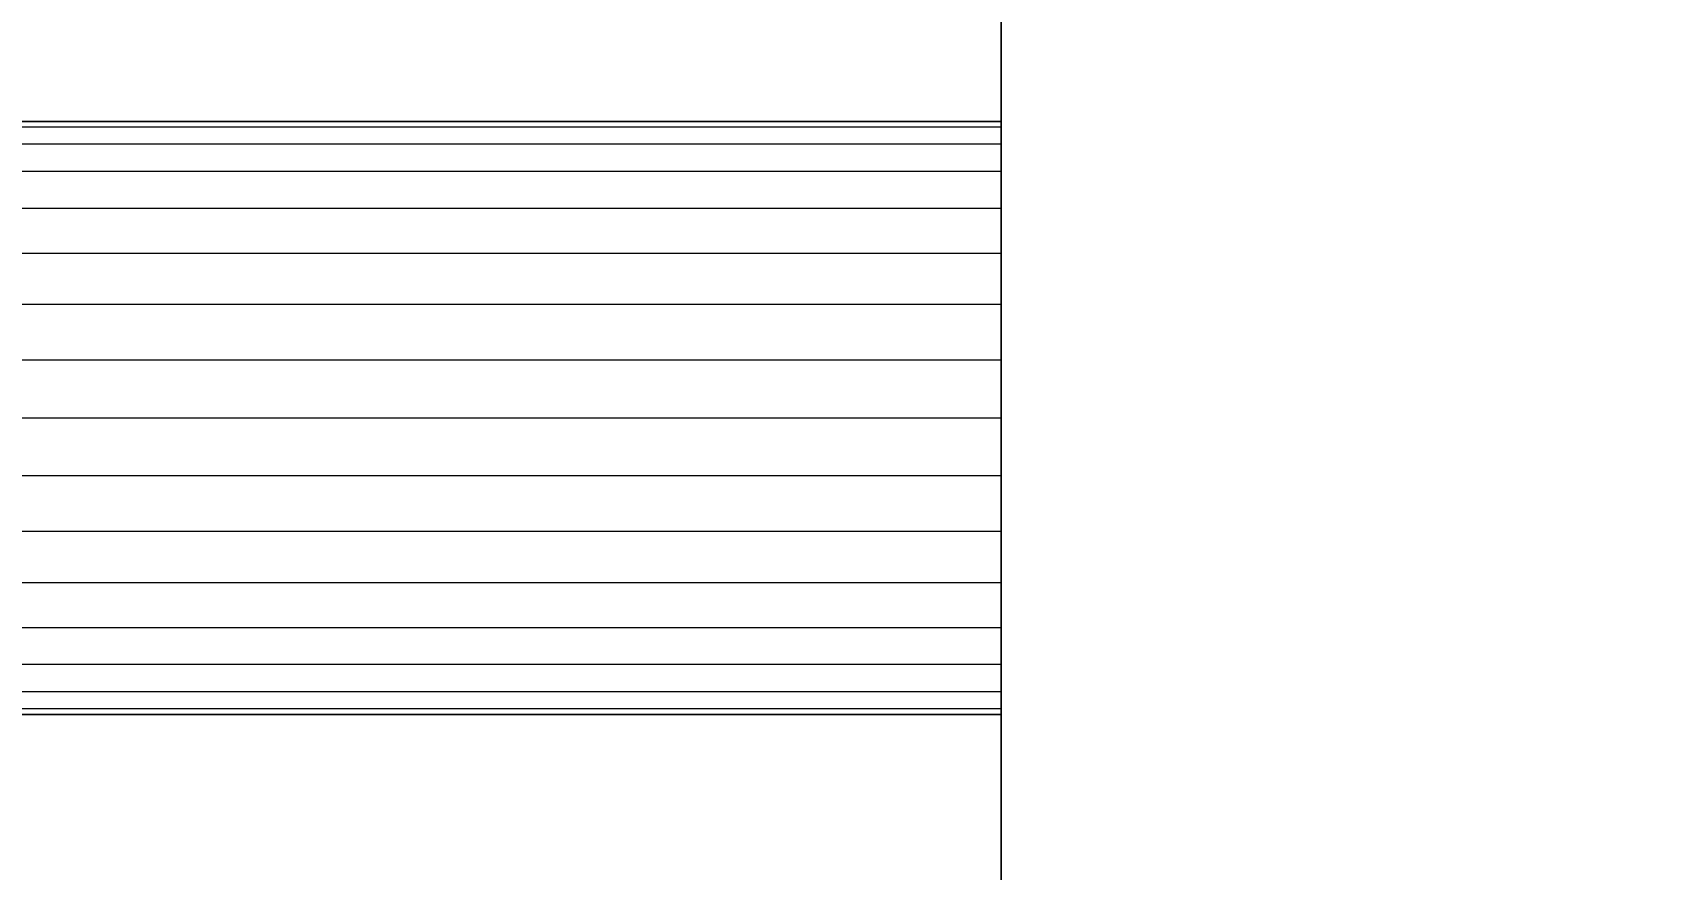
# Model space of a CAD drawing. Header units: millimetres. Extents: x -22443 to 8019, y 3751 to 17584.
# Drawn here: x -19272.2 to -19215.6, y 13791 to 13820 of the extents above; entities that cross this region are included whole.
import ezdxf

# ---------------------------------------------------------------- set-up
doc = ezdxf.new("R2010")
doc.units = ezdxf.units.MM
for name, color, linetype, lineweight in [('A-ANNO-DIMS', 211, 'Continuous', 9), ('A-ANNO-DIMS-50', 211, 'Continuous', 9), ('A-GENM', 13, 'Continuous', 18)]:
    doc.layers.add(name, color=color, linetype=linetype, lineweight=lineweight)
doc.styles.add('Arial', font='arial.ttf', dxfattribs={"height": 125})
doc.dimstyles.new('Diagonal_-_2_5mm_Arial', dxfattribs={"dimscale": 304.8, "dimtxt": 127.532425, "dimasz": 0.492126, "dimexe": 0.393701, "dimexo": 0.246063, "dimgap": 0.287073, "dimtad": 1, "dimdec": 0, "dimzin": 0, "dimdsep": 46, "dimtxsty": 'Arial', "dimblk1": 'OBLIQUE', "dimblk2": 'OBLIQUE', "dimsah": 1, "dimcen": 0.09, "dimdle": 0.393701, "dimazin": 0, "dimtfac": 1, "dimtdec": 4, "dimtix": 1, "dimtmove": 0, "dimatfit": 3, "dimfxl": 1, "dimtvp": 1, "dimtolj": 1, "dimtzin": 0, "dimarcsym": 2})

# ---------------------------------------------------------------- blocks, each defined once
blk = doc.blocks.new('Nevera autoservicio 1_34m - Nevera autoservicio 1_34m-502275-Level 1')
at = {"layer": 'A-GENM'}
for p, q in [((404.102, 673.31), (404.102, -581.966)), ((404.102, -581.966), (404.102, 673.31)), ((404.102, -581.966), (404.102, 673.31)), ((404.102, -581.966), (404.102, 673.31)), ((404.102, -540.148), (404.102, 501.905)), ((404.102, -353.112), (404.102, -379.832)), ((205.269, -369.556), (404.102, -369.556)), ((404.102, -369.556), (205.269, -369.556)), ((404.102, -369.556), (205.269, -369.556)), ((404.102, -369.556), (205.269, -369.556)), ((404.102, -369.556), (205.269, -369.556)), ((404.102, -369.556), (205.269, -369.556)), ((404.102, -369.556), (205.269, -369.556)), ((404.102, -369.556), (205.269, -369.556)), ((205.269, -369.556), (404.102, -369.556)), ((404.102, -369.556), (205.269, -369.556)), ((404.102, -369.556), (205.269, -369.556)), ((404.102, -369.556), (205.269, -369.556)), ((404.102, -369.753), (205.269, -369.753)), ((404.102, -369.753), (205.269, -369.753)), ((404.102, -369.753), (205.269, -369.753)), ((404.102, -369.753), (205.269, -369.753)), ((404.102, -369.753), (205.269, -369.753)), ((404.102, -369.753), (205.269, -369.753)), ((404.102, -369.753), (205.269, -369.753)), ((404.102, -369.753), (205.269, -369.753)), ((404.102, -369.753), (205.269, -369.753)), ((404.102, -369.753), (205.269, -369.753)), ((404.102, -369.753), (205.269, -369.753)), ((404.102, -369.753), (205.269, -369.753)), ((404.102, -369.753), (205.269, -369.753)), ((404.102, -369.753), (205.269, -369.753)), ((404.102, -369.753), (205.269, -369.753)), ((404.102, -369.753), (205.269, -369.753)), ((404.102, -369.753), (205.269, -369.753)), ((404.102, -369.753), (205.269, -369.753)), ((404.102, -369.753), (205.269, -369.753)), ((404.102, -369.753), (205.269, -369.753)), ((404.102, -369.753), (205.269, -369.753)), ((404.102, -369.753), (205.269, -369.753)), ((404.102, -369.753), (205.269, -369.753)), ((404.102, -369.753), (205.269, -369.753)), ((404.102, -369.736), (404.102, -369.556)), ((404.102, -369.556), (404.102, -369.753)), ((404.102, -369.654), (404.102, -369.556)), ((404.102, -369.556), (404.102, -369.753)), ((404.102, -369.753), (404.102, -369.556)), ((404.102, -369.556), (404.102, -369.753)), ((404.102, -369.753), (404.102, -369.556)), ((404.102, -369.556), (404.102, -369.753)), ((404.102, -369.654), (404.102, -369.556)), ((404.102, -369.556), (404.102, -369.753)), ((404.102, -369.654), (404.102, -369.556)), ((404.102, -369.556), (404.102, -369.753)), ((404.102, -369.753), (404.102, -369.556)), ((404.102, -369.556), (404.102, -369.736)), ((404.102, -369.654), (404.102, -369.556)), ((404.102, -369.654), (404.102, -369.556)), ((404.102, -369.654), (404.102, -369.556)), ((404.102, -369.753), (404.102, -369.556)), ((404.102, -369.753), (404.102, -369.556)), ((404.102, -369.753), (404.102, -369.556)), ((404.102, -369.753), (404.102, -369.556)), ((404.102, -369.753), (404.102, -369.556)), ((404.102, -369.556), (404.102, -369.753)), ((404.102, -369.556), (404.102, -369.753)), ((404.102, -369.654), (404.102, -369.753)), ((404.102, -369.753), (404.102, -369.654)), ((404.102, -369.654), (404.102, -369.753)), ((404.102, -369.753), (404.102, -369.654)), ((404.102, -369.753), (404.102, -369.654)), ((404.102, -369.753), (404.102, -369.654)), ((404.102, -369.753), (404.102, -369.736)), ((404.102, -369.736), (404.102, -369.753)), ((404.102, -370.338), (404.102, -369.753)), ((404.102, -369.753), (404.102, -370.338)), ((404.102, -370.338), (404.102, -369.753)), ((404.102, -369.753), (404.102, -370.338)), ((404.102, -370.338), (404.102, -369.753)), ((404.102, -369.753), (404.102, -370.338)), ((404.102, -370.338), (404.102, -369.753)), ((404.102, -369.753), (404.102, -370.338)), ((404.102, -370.338), (404.102, -369.753)), ((404.102, -369.753), (404.102, -370.338)), ((404.102, -370.338), (404.102, -369.753)), ((404.102, -369.753), (404.102, -370.338)), ((404.102, -370.338), (404.102, -369.753)), ((404.102, -370.338), (404.102, -369.753)), ((404.102, -370.338), (404.102, -369.753)), ((404.102, -370.338), (404.102, -369.753)), ((404.102, -370.338), (404.102, -369.753)), ((404.102, -370.338), (404.102, -369.753)), ((404.102, -370.338), (404.102, -369.753)), ((404.102, -370.338), (404.102, -369.753)), ((404.102, -370.338), (404.102, -369.753)), ((404.102, -370.338), (404.102, -369.753)), ((404.102, -370.338), (404.102, -369.753)), ((404.102, -370.338), (404.102, -369.753)), ((404.102, -370.338), (205.269, -370.338)), ((404.102, -370.338), (205.269, -370.338)), ((404.102, -370.338), (205.269, -370.338)), ((404.102, -370.338), (205.269, -370.338)), ((404.102, -370.338), (205.269, -370.338)), ((404.102, -370.338), (205.269, -370.338)), ((404.102, -370.338), (205.269, -370.338)), ((404.102, -370.338), (205.269, -370.338)), ((404.102, -370.338), (205.269, -370.338)), ((404.102, -370.338), (205.269, -370.338)), ((404.102, -370.338), (205.269, -370.338)), ((404.102, -370.338), (205.269, -370.338)), ((404.102, -370.338), (205.269, -370.338)), ((404.102, -370.338), (205.269, -370.338)), ((404.102, -370.338), (205.269, -370.338)), ((404.102, -370.338), (205.269, -370.338)), ((404.102, -370.338), (205.269, -370.338)), ((404.102, -370.338), (205.269, -370.338)), ((404.102, -370.338), (205.269, -370.338)), ((404.102, -370.338), (205.269, -370.338)), ((404.102, -370.338), (205.269, -370.338)), ((404.102, -370.338), (205.269, -370.338)), ((404.102, -370.338), (205.269, -370.338)), ((404.102, -370.338), (205.269, -370.338)), ((404.102, -371.288), (404.102, -370.338)), ((404.102, -370.338), (404.102, -371.288)), ((404.102, -371.288), (404.102, -370.338)), ((404.102, -370.338), (404.102, -371.288)), ((404.102, -371.288), (404.102, -370.338)), ((404.102, -370.338), (404.102, -371.288)), ((404.102, -371.288), (404.102, -370.338)), ((404.102, -370.338), (404.102, -371.288)), ((404.102, -371.288), (404.102, -370.338)), ((404.102, -370.338), (404.102, -371.288)), ((404.102, -371.288), (404.102, -370.338)), ((404.102, -370.338), (404.102, -371.288)), ((404.102, -371.288), (404.102, -370.338)), ((404.102, -371.288), (404.102, -370.338)), ((404.102, -371.288), (404.102, -370.338)), ((404.102, -371.288), (404.102, -370.338)), ((404.102, -371.288), (404.102, -370.338)), ((404.102, -371.288), (404.102, -370.338)), ((404.102, -371.288), (404.102, -370.338)), ((404.102, -371.288), (404.102, -370.338)), ((404.102, -371.288), (404.102, -370.338)), ((404.102, -371.288), (404.102, -370.338)), ((404.102, -371.288), (404.102, -370.338)), ((404.102, -371.288), (404.102, -370.338)), ((404.102, -371.288), (205.269, -371.288)), ((404.102, -371.288), (205.269, -371.288)), ((404.102, -371.288), (205.269, -371.288)), ((404.102, -371.288), (205.269, -371.288)), ((404.102, -371.288), (205.269, -371.288)), ((404.102, -371.288), (205.269, -371.288)), ((404.102, -371.288), (205.269, -371.288)), ((404.102, -371.288), (205.269, -371.288)), ((404.102, -371.288), (205.269, -371.288)), ((404.102, -371.288), (205.269, -371.288)), ((404.102, -371.288), (205.269, -371.288)), ((404.102, -371.288), (205.269, -371.288)), ((404.102, -371.288), (205.269, -371.288)), ((404.102, -371.288), (205.269, -371.288)), ((404.102, -371.288), (205.269, -371.288)), ((404.102, -371.288), (205.269, -371.288)), ((404.102, -371.288), (205.269, -371.288)), ((404.102, -371.288), (205.269, -371.288)), ((404.102, -371.288), (205.269, -371.288)), ((404.102, -371.288), (205.269, -371.288)), ((404.102, -371.288), (205.269, -371.288)), ((404.102, -371.288), (205.269, -371.288)), ((404.102, -371.288), (205.269, -371.288)), ((404.102, -371.288), (205.269, -371.288)), ((404.102, -372.565), (404.102, -371.288)), ((404.102, -371.288), (404.102, -372.565)), ((404.102, -372.565), (404.102, -371.288)), ((404.102, -371.288), (404.102, -372.565)), ((404.102, -372.565), (404.102, -371.288)), ((404.102, -371.288), (404.102, -372.565)), ((404.102, -372.565), (404.102, -371.288)), ((404.102, -371.288), (404.102, -372.565)), ((404.102, -372.565), (404.102, -371.288)), ((404.102, -371.288), (404.102, -372.565)), ((404.102, -372.565), (404.102, -371.288)), ((404.102, -371.288), (404.102, -372.565)), ((404.102, -372.565), (404.102, -371.288)), ((404.102, -372.565), (404.102, -371.288)), ((404.102, -372.565), (404.102, -371.288)), ((404.102, -372.565), (404.102, -371.288)), ((404.102, -372.565), (404.102, -371.288)), ((404.102, -372.565), (404.102, -371.288)), ((404.102, -372.565), (404.102, -371.288)), ((404.102, -372.565), (404.102, -371.288)), ((404.102, -372.565), (404.102, -371.288)), ((404.102, -372.565), (404.102, -371.288)), ((404.102, -372.565), (404.102, -371.288)), ((404.102, -372.565), (404.102, -371.288)), ((404.102, -372.565), (205.269, -372.565)), ((404.102, -372.565), (205.269, -372.565)), ((404.102, -372.565), (205.269, -372.565)), ((404.102, -372.565), (205.269, -372.565)), ((404.102, -372.565), (205.269, -372.565)), ((404.102, -372.565), (205.269, -372.565)), ((404.102, -372.565), (205.269, -372.565)), ((404.102, -372.565), (205.269, -372.565)), ((404.102, -372.565), (205.269, -372.565)), ((404.102, -372.565), (205.269, -372.565)), ((404.102, -372.565), (205.269, -372.565)), ((404.102, -372.565), (205.269, -372.565)), ((404.102, -372.565), (205.269, -372.565)), ((404.102, -372.565), (205.269, -372.565)), ((404.102, -372.565), (205.269, -372.565)), ((404.102, -372.565), (205.269, -372.565)), ((404.102, -372.565), (205.269, -372.565)), ((404.102, -372.565), (205.269, -372.565)), ((404.102, -372.565), (205.269, -372.565)), ((404.102, -372.565), (205.269, -372.565)), ((404.102, -372.565), (205.269, -372.565)), ((404.102, -372.565), (205.269, -372.565)), ((404.102, -372.565), (205.269, -372.565)), ((404.102, -372.565), (205.269, -372.565)), ((404.102, -374.123), (404.102, -372.565)), ((404.102, -372.565), (404.102, -374.123)), ((404.102, -374.123), (404.102, -372.565)), ((404.102, -372.565), (404.102, -374.123)), ((404.102, -374.123), (404.102, -372.565)), ((404.102, -372.565), (404.102, -374.123)), ((404.102, -374.123), (404.102, -372.565)), ((404.102, -372.565), (404.102, -374.123)), ((404.102, -374.123), (404.102, -372.565)), ((404.102, -372.565), (404.102, -374.123)), ((404.102, -374.123), (404.102, -372.565)), ((404.102, -372.565), (404.102, -374.123)), ((404.102, -374.123), (404.102, -372.565)), ((404.102, -374.123), (404.102, -372.565)), ((404.102, -374.123), (404.102, -372.565)), ((404.102, -374.123), (404.102, -372.565)), ((404.102, -374.123), (404.102, -372.565)), ((404.102, -374.123), (404.102, -372.565)), ((404.102, -374.123), (404.102, -372.565)), ((404.102, -374.123), (404.102, -372.565)), ((404.102, -374.123), (404.102, -372.565)), ((404.102, -374.123), (404.102, -372.565)), ((404.102, -374.123), (404.102, -372.565)), ((404.102, -374.123), (404.102, -372.565)), ((404.102, -374.123), (205.269, -374.123)), ((404.102, -374.123), (205.269, -374.123)), ((404.102, -374.123), (205.269, -374.123)), ((404.102, -374.123), (205.269, -374.123)), ((404.102, -374.123), (205.269, -374.123)), ((404.102, -374.123), (205.269, -374.123)), ((404.102, -374.123), (205.269, -374.123)), ((404.102, -374.123), (205.269, -374.123)), ((404.102, -374.123), (205.269, -374.123)), ((404.102, -374.123), (205.269, -374.123)), ((404.102, -374.123), (205.269, -374.123)), ((404.102, -374.123), (205.269, -374.123)), ((404.102, -374.123), (205.269, -374.123)), ((404.102, -374.123), (205.269, -374.123)), ((404.102, -374.123), (205.269, -374.123)), ((404.102, -374.123), (205.269, -374.123)), ((404.102, -374.123), (205.269, -374.123)), ((404.102, -374.123), (205.269, -374.123)), ((404.102, -374.123), (205.269, -374.123)), ((404.102, -374.123), (205.269, -374.123)), ((404.102, -374.123), (205.269, -374.123)), ((404.102, -374.123), (205.269, -374.123)), ((404.102, -374.123), (205.269, -374.123)), ((404.102, -374.123), (205.269, -374.123)), ((404.102, -375.899), (404.102, -374.123)), ((404.102, -374.123), (404.102, -375.899)), ((404.102, -375.899), (404.102, -374.123)), ((404.102, -374.123), (404.102, -375.899)), ((404.102, -375.899), (404.102, -374.123)), ((404.102, -374.123), (404.102, -375.899)), ((404.102, -375.899), (404.102, -374.123)), ((404.102, -374.123), (404.102, -375.899)), ((404.102, -375.899), (404.102, -374.123)), ((404.102, -374.123), (404.102, -375.899)), ((404.102, -375.899), (404.102, -374.123)), ((404.102, -374.123), (404.102, -375.899)), ((404.102, -375.899), (404.102, -374.123)), ((404.102, -375.899), (404.102, -374.123)), ((404.102, -375.899), (404.102, -374.123)), ((404.102, -375.899), (404.102, -374.123)), ((404.102, -375.899), (404.102, -374.123)), ((404.102, -375.899), (404.102, -374.123)), ((404.102, -375.899), (404.102, -374.123)), ((404.102, -375.899), (404.102, -374.123)), ((404.102, -375.899), (404.102, -374.123)), ((404.102, -375.899), (404.102, -374.123)), ((404.102, -375.899), (404.102, -374.123)), ((404.102, -375.899), (404.102, -374.123)), ((404.102, -375.899), (205.269, -375.899)), ((404.102, -375.899), (205.269, -375.899)), ((404.102, -375.899), (205.269, -375.899)), ((404.102, -375.899), (205.269, -375.899)), ((404.102, -375.899), (205.269, -375.899)), ((404.102, -375.899), (205.269, -375.899)), ((404.102, -375.899), (205.269, -375.899)), ((404.102, -375.899), (205.269, -375.899)), ((404.102, -375.899), (205.269, -375.899)), ((404.102, -375.899), (205.269, -375.899)), ((404.102, -375.899), (205.269, -375.899)), ((404.102, -375.899), (205.269, -375.899)), ((404.102, -375.899), (205.269, -375.899)), ((404.102, -375.899), (205.269, -375.899)), ((404.102, -375.899), (205.269, -375.899)), ((404.102, -375.899), (205.269, -375.899)), ((404.102, -375.899), (205.269, -375.899)), ((404.102, -375.899), (205.269, -375.899)), ((404.102, -375.899), (205.269, -375.899)), ((404.102, -375.899), (205.269, -375.899)), ((404.102, -375.899), (205.269, -375.899)), ((404.102, -375.899), (205.269, -375.899)), ((404.102, -375.899), (205.269, -375.899)), ((404.102, -375.899), (205.269, -375.899)), ((404.102, -377.827), (404.102, -375.899)), ((404.102, -375.899), (404.102, -377.827)), ((404.102, -377.827), (404.102, -375.899)), ((404.102, -375.899), (404.102, -377.827)), ((404.102, -377.827), (404.102, -375.899)), ((404.102, -375.899), (404.102, -377.827)), ((404.102, -377.827), (404.102, -375.899)), ((404.102, -375.899), (404.102, -377.827)), ((404.102, -377.827), (404.102, -375.899)), ((404.102, -375.899), (404.102, -377.827)), ((404.102, -377.827), (404.102, -375.899)), ((404.102, -375.899), (404.102, -377.827)), ((404.102, -377.827), (404.102, -375.899)), ((404.102, -377.827), (404.102, -375.899)), ((404.102, -377.827), (404.102, -375.899)), ((404.102, -377.827), (404.102, -375.899)), ((404.102, -377.827), (404.102, -375.899)), ((404.102, -377.827), (404.102, -375.899)), ((404.102, -377.827), (404.102, -375.899)), ((404.102, -377.827), (404.102, -375.899)), ((404.102, -377.827), (404.102, -375.899)), ((404.102, -377.827), (404.102, -375.899)), ((404.102, -377.827), (404.102, -375.899)), ((404.102, -375.899), (404.102, -377.827)), ((404.102, -377.827), (205.269, -377.827)), ((404.102, -377.827), (205.269, -377.827)), ((404.102, -377.827), (205.269, -377.827)), ((404.102, -377.827), (205.269, -377.827)), ((404.102, -377.827), (205.269, -377.827)), ((404.102, -377.827), (205.269, -377.827)), ((404.102, -377.827), (205.269, -377.827)), ((404.102, -377.827), (205.269, -377.827)), ((404.102, -377.827), (205.269, -377.827)), ((404.102, -377.827), (205.269, -377.827)), ((404.102, -377.827), (205.269, -377.827)), ((404.102, -377.827), (205.269, -377.827)), ((404.102, -377.827), (205.269, -377.827)), ((404.102, -377.827), (205.269, -377.827)), ((404.102, -377.827), (205.269, -377.827)), ((404.102, -377.827), (205.269, -377.827)), ((404.102, -377.827), (205.269, -377.827)), ((404.102, -377.827), (205.269, -377.827)), ((404.102, -377.827), (205.269, -377.827)), ((404.102, -377.827), (205.269, -377.827)), ((404.102, -377.827), (205.269, -377.827)), ((404.102, -377.827), (205.269, -377.827)), ((404.102, -377.827), (205.269, -377.827)), ((404.102, -377.827), (205.269, -377.827)), ((404.102, -379.832), (404.102, -377.827)), ((404.102, -377.827), (404.102, -379.832)), ((404.102, -379.832), (404.102, -377.827)), ((404.102, -377.827), (404.102, -379.832)), ((404.102, -379.832), (404.102, -377.827)), ((404.102, -377.827), (404.102, -379.832)), ((404.102, -379.832), (404.102, -377.827)), ((404.102, -377.827), (404.102, -379.832)), ((404.102, -379.832), (404.102, -377.827)), ((404.102, -377.827), (404.102, -379.832)), ((404.102, -379.832), (404.102, -377.827)), ((404.102, -377.827), (404.102, -379.832)), ((404.102, -379.832), (404.102, -377.827)), ((404.102, -379.832), (404.102, -377.827)), ((404.102, -379.832), (404.102, -377.827)), ((404.102, -379.832), (404.102, -377.827)), ((404.102, -379.832), (404.102, -377.827)), ((404.102, -379.832), (404.102, -377.827)), ((404.102, -379.832), (404.102, -377.827)), ((404.102, -379.832), (404.102, -377.827)), ((404.102, -379.832), (404.102, -377.827)), ((404.102, -379.832), (404.102, -377.827)), ((404.102, -379.832), (404.102, -377.827)), ((404.102, -377.827), (404.102, -379.832)), ((404.102, -379.832), (205.269, -379.832)), ((404.102, -379.832), (205.269, -379.832)), ((404.102, -379.832), (205.269, -379.832)), ((404.102, -379.832), (205.269, -379.832)), ((404.102, -379.832), (205.269, -379.832)), ((404.102, -379.832), (205.269, -379.832)), ((404.102, -379.832), (205.269, -379.832)), ((404.102, -379.832), (205.269, -379.832)), ((404.102, -379.832), (205.269, -379.832)), ((404.102, -379.832), (205.269, -379.832)), ((404.102, -379.832), (205.269, -379.832)), ((404.102, -379.832), (205.269, -379.832)), ((404.102, -379.832), (205.269, -379.832)), ((404.102, -379.832), (205.269, -379.832)), ((404.102, -379.832), (205.269, -379.832)), ((404.102, -379.832), (205.269, -379.832)), ((404.102, -379.832), (205.269, -379.832)), ((404.102, -379.832), (205.269, -379.832)), ((404.102, -379.832), (205.269, -379.832)), ((404.102, -379.832), (205.269, -379.832)), ((404.102, -379.832), (205.269, -379.832)), ((404.102, -379.832), (205.269, -379.832)), ((404.102, -379.832), (205.269, -379.832)), ((404.102, -379.832), (205.269, -379.832)), ((404.102, -381.837), (404.102, -379.832)), ((404.102, -379.832), (404.102, -381.837)), ((404.102, -381.837), (404.102, -379.832)), ((404.102, -379.832), (404.102, -381.837)), ((404.102, -381.837), (404.102, -379.832)), ((404.102, -379.832), (404.102, -381.837)), ((404.102, -381.837), (404.102, -379.832)), ((404.102, -379.832), (404.102, -381.837)), ((404.102, -381.837), (404.102, -379.832)), ((404.102, -379.832), (404.102, -381.837)), ((404.102, -381.837), (404.102, -379.832)), ((404.102, -379.832), (404.102, -381.837)), ((404.102, -379.832), (404.102, -406.552)), ((404.102, -379.832), (404.102, -381.837)), ((404.102, -379.832), (404.102, -381.837)), ((404.102, -379.832), (404.102, -381.837)), ((404.102, -379.832), (404.102, -381.837)), ((404.102, -379.832), (404.102, -381.837)), ((404.102, -379.832), (404.102, -381.837)), ((404.102, -379.832), (404.102, -381.837)), ((404.102, -379.832), (404.102, -381.837)), ((404.102, -379.832), (404.102, -381.837)), ((404.102, -381.837), (404.102, -379.832)), ((404.102, -379.832), (404.102, -381.837)), ((404.102, -379.832), (404.102, -381.837)), ((404.102, -381.837), (205.269, -381.837)), ((404.102, -381.837), (205.269, -381.837)), ((404.102, -381.837), (205.269, -381.837)), ((404.102, -381.837), (205.269, -381.837)), ((404.102, -381.837), (205.269, -381.837)), ((404.102, -381.837), (205.269, -381.837)), ((404.102, -381.837), (205.269, -381.837)), ((404.102, -381.837), (205.269, -381.837)), ((404.102, -381.837), (205.269, -381.837)), ((404.102, -381.837), (205.269, -381.837)), ((404.102, -381.837), (205.269, -381.837)), ((404.102, -381.837), (205.269, -381.837)), ((404.102, -381.837), (205.269, -381.837)), ((404.102, -381.837), (205.269, -381.837)), ((404.102, -381.837), (205.269, -381.837)), ((404.102, -381.837), (205.269, -381.837)), ((404.102, -381.837), (205.269, -381.837)), ((404.102, -381.837), (205.269, -381.837)), ((404.102, -381.837), (205.269, -381.837)), ((404.102, -381.837), (205.269, -381.837)), ((404.102, -381.837), (205.269, -381.837)), ((404.102, -381.837), (205.269, -381.837)), ((404.102, -381.837), (205.269, -381.837)), ((404.102, -381.837), (205.269, -381.837)), ((404.102, -383.764), (404.102, -381.837)), ((404.102, -381.837), (404.102, -383.764)), ((404.102, -383.764), (404.102, -381.837)), ((404.102, -381.837), (404.102, -383.764)), ((404.102, -383.764), (404.102, -381.837)), ((404.102, -381.837), (404.102, -383.764)), ((404.102, -383.764), (404.102, -381.837)), ((404.102, -381.837), (404.102, -383.764)), ((404.102, -383.764), (404.102, -381.837)), ((404.102, -381.837), (404.102, -383.764)), ((404.102, -383.764), (404.102, -381.837)), ((404.102, -381.837), (404.102, -383.764)), ((404.102, -381.837), (404.102, -383.764)), ((404.102, -381.837), (404.102, -383.764)), ((404.102, -381.837), (404.102, -383.764)), ((404.102, -381.837), (404.102, -383.764)), ((404.102, -381.837), (404.102, -383.764)), ((404.102, -381.837), (404.102, -383.764)), ((404.102, -381.837), (404.102, -383.764)), ((404.102, -381.837), (404.102, -383.764)), ((404.102, -381.837), (404.102, -383.764)), ((404.102, -383.764), (404.102, -381.837)), ((404.102, -381.837), (404.102, -383.764)), ((404.102, -381.837), (404.102, -383.764)), ((404.102, -383.764), (205.269, -383.764)), ((404.102, -383.764), (205.269, -383.764)), ((404.102, -383.764), (205.269, -383.764)), ((404.102, -383.764), (205.269, -383.764)), ((404.102, -383.764), (205.269, -383.764)), ((404.102, -383.764), (205.269, -383.764)), ((404.102, -383.764), (205.269, -383.764)), ((404.102, -383.764), (205.269, -383.764)), ((404.102, -383.764), (205.269, -383.764)), ((404.102, -383.764), (205.269, -383.764)), ((404.102, -383.764), (205.269, -383.764)), ((404.102, -383.764), (205.269, -383.764)), ((404.102, -383.764), (205.269, -383.764)), ((404.102, -383.764), (205.269, -383.764)), ((404.102, -383.764), (205.269, -383.764)), ((404.102, -383.764), (205.269, -383.764)), ((404.102, -383.764), (205.269, -383.764)), ((404.102, -383.764), (205.269, -383.764)), ((404.102, -383.764), (205.269, -383.764)), ((404.102, -383.764), (205.269, -383.764)), ((404.102, -383.764), (205.269, -383.764)), ((404.102, -383.764), (205.269, -383.764)), ((404.102, -383.764), (205.269, -383.764)), ((404.102, -383.764), (205.269, -383.764)), ((404.102, -385.541), (404.102, -383.764)), ((404.102, -383.764), (404.102, -385.541)), ((404.102, -385.541), (404.102, -383.764)), ((404.102, -383.764), (404.102, -385.541)), ((404.102, -385.541), (404.102, -383.764)), ((404.102, -383.764), (404.102, -385.541)), ((404.102, -385.541), (404.102, -383.764)), ((404.102, -383.764), (404.102, -385.541)), ((404.102, -385.541), (404.102, -383.764)), ((404.102, -383.764), (404.102, -385.541)), ((404.102, -385.541), (404.102, -383.764)), ((404.102, -383.764), (404.102, -385.541)), ((404.102, -383.764), (404.102, -385.541)), ((404.102, -383.764), (404.102, -385.541)), ((404.102, -383.764), (404.102, -385.541)), ((404.102, -383.764), (404.102, -385.541)), ((404.102, -383.764), (404.102, -385.541)), ((404.102, -383.764), (404.102, -385.541)), ((404.102, -383.764), (404.102, -385.541)), ((404.102, -383.764), (404.102, -385.541)), ((404.102, -383.764), (404.102, -385.541)), ((404.102, -383.764), (404.102, -385.541)), ((404.102, -383.764), (404.102, -385.541)), ((404.102, -383.764), (404.102, -385.541)), ((404.102, -385.541), (205.269, -385.541)), ((404.102, -385.541), (205.269, -385.541)), ((404.102, -385.541), (205.269, -385.541)), ((404.102, -385.541), (205.269, -385.541)), ((404.102, -385.541), (205.269, -385.541)), ((404.102, -385.541), (205.269, -385.541)), ((404.102, -385.541), (205.269, -385.541)), ((404.102, -385.541), (205.269, -385.541)), ((404.102, -385.541), (205.269, -385.541)), ((404.102, -385.541), (205.269, -385.541)), ((404.102, -385.541), (205.269, -385.541)), ((404.102, -385.541), (205.269, -385.541)), ((404.102, -385.541), (205.269, -385.541)), ((404.102, -385.541), (205.269, -385.541)), ((404.102, -385.541), (205.269, -385.541)), ((404.102, -385.541), (205.269, -385.541)), ((404.102, -385.541), (205.269, -385.541)), ((404.102, -385.541), (205.269, -385.541)), ((404.102, -385.541), (205.269, -385.541)), ((404.102, -385.541), (205.269, -385.541)), ((404.102, -385.541), (205.269, -385.541)), ((404.102, -385.541), (205.269, -385.541)), ((404.102, -385.541), (205.269, -385.541)), ((404.102, -385.541), (205.269, -385.541)), ((404.102, -387.098), (404.102, -385.541)), ((404.102, -385.541), (404.102, -387.098)), ((404.102, -387.098), (404.102, -385.541)), ((404.102, -385.541), (404.102, -387.098)), ((404.102, -387.098), (404.102, -385.541)), ((404.102, -385.541), (404.102, -387.098)), ((404.102, -387.098), (404.102, -385.541)), ((404.102, -385.541), (404.102, -387.098)), ((404.102, -387.098), (404.102, -385.541)), ((404.102, -385.541), (404.102, -387.098)), ((404.102, -387.098), (404.102, -385.541)), ((404.102, -385.541), (404.102, -387.098)), ((404.102, -385.541), (404.102, -387.098)), ((404.102, -385.541), (404.102, -387.098)), ((404.102, -385.541), (404.102, -387.098)), ((404.102, -385.541), (404.102, -387.098)), ((404.102, -385.541), (404.102, -387.098)), ((404.102, -385.541), (404.102, -387.098)), ((404.102, -385.541), (404.102, -387.098)), ((404.102, -385.541), (404.102, -387.098)), ((404.102, -385.541), (404.102, -387.098)), ((404.102, -385.541), (404.102, -387.098)), ((404.102, -385.541), (404.102, -387.098)), ((404.102, -385.541), (404.102, -387.098)), ((404.102, -387.098), (205.269, -387.098)), ((404.102, -387.098), (205.269, -387.098)), ((404.102, -387.098), (205.269, -387.098)), ((404.102, -387.098), (205.269, -387.098)), ((404.102, -387.098), (205.269, -387.098)), ((404.102, -387.098), (205.269, -387.098)), ((404.102, -387.098), (205.269, -387.098)), ((404.102, -387.098), (205.269, -387.098)), ((404.102, -387.098), (205.269, -387.098)), ((404.102, -387.098), (205.269, -387.098)), ((404.102, -387.098), (205.269, -387.098)), ((404.102, -387.098), (205.269, -387.098)), ((404.102, -387.098), (205.269, -387.098)), ((404.102, -387.098), (205.269, -387.098)), ((404.102, -387.098), (205.269, -387.098)), ((404.102, -387.098), (205.269, -387.098)), ((404.102, -387.098), (205.269, -387.098)), ((404.102, -387.098), (205.269, -387.098)), ((404.102, -387.098), (205.269, -387.098)), ((404.102, -387.098), (205.269, -387.098)), ((404.102, -387.098), (205.269, -387.098)), ((404.102, -387.098), (205.269, -387.098)), ((404.102, -387.098), (205.269, -387.098)), ((404.102, -387.098), (205.269, -387.098)), ((404.102, -388.376), (404.102, -387.098)), ((404.102, -387.098), (404.102, -388.376)), ((404.102, -388.376), (404.102, -387.098)), ((404.102, -387.098), (404.102, -388.376)), ((404.102, -388.376), (404.102, -387.098)), ((404.102, -387.098), (404.102, -388.376)), ((404.102, -388.376), (404.102, -387.098)), ((404.102, -387.098), (404.102, -388.376)), ((404.102, -388.376), (404.102, -387.098)), ((404.102, -387.098), (404.102, -388.376)), ((404.102, -388.376), (404.102, -387.098)), ((404.102, -387.098), (404.102, -388.376)), ((404.102, -387.098), (404.102, -388.376)), ((404.102, -387.098), (404.102, -388.376)), ((404.102, -387.098), (404.102, -388.376)), ((404.102, -387.098), (404.102, -388.376)), ((404.102, -387.098), (404.102, -388.376)), ((404.102, -387.098), (404.102, -388.376)), ((404.102, -387.098), (404.102, -388.376)), ((404.102, -387.098), (404.102, -388.376)), ((404.102, -387.098), (404.102, -388.376)), ((404.102, -387.098), (404.102, -388.376)), ((404.102, -387.098), (404.102, -388.376)), ((404.102, -387.098), (404.102, -388.376)), ((404.102, -388.376), (205.269, -388.376)), ((404.102, -388.376), (205.269, -388.376)), ((404.102, -388.376), (205.269, -388.376)), ((404.102, -388.376), (205.269, -388.376)), ((404.102, -388.376), (205.269, -388.376)), ((404.102, -388.376), (205.269, -388.376)), ((404.102, -388.376), (205.269, -388.376)), ((404.102, -388.376), (205.269, -388.376)), ((404.102, -388.376), (205.269, -388.376)), ((404.102, -388.376), (205.269, -388.376)), ((404.102, -388.376), (205.269, -388.376)), ((404.102, -388.376), (205.269, -388.376)), ((404.102, -388.376), (205.269, -388.376)), ((404.102, -388.376), (205.269, -388.376)), ((404.102, -388.376), (205.269, -388.376)), ((404.102, -388.376), (205.269, -388.376)), ((404.102, -388.376), (205.269, -388.376)), ((404.102, -388.376), (205.269, -388.376)), ((404.102, -388.376), (205.269, -388.376)), ((404.102, -388.376), (205.269, -388.376)), ((404.102, -388.376), (205.269, -388.376)), ((404.102, -388.376), (205.269, -388.376)), ((404.102, -388.376), (205.269, -388.376)), ((404.102, -388.376), (205.269, -388.376)), ((404.102, -389.326), (404.102, -388.376)), ((404.102, -388.376), (404.102, -389.326)), ((404.102, -389.326), (404.102, -388.376)), ((404.102, -388.376), (404.102, -389.326)), ((404.102, -389.326), (404.102, -388.376)), ((404.102, -388.376), (404.102, -389.326)), ((404.102, -389.326), (404.102, -388.376)), ((404.102, -388.376), (404.102, -389.326)), ((404.102, -389.326), (404.102, -388.376)), ((404.102, -388.376), (404.102, -389.326)), ((404.102, -389.326), (404.102, -388.376)), ((404.102, -388.376), (404.102, -389.326)), ((404.102, -388.376), (404.102, -389.326)), ((404.102, -388.376), (404.102, -389.326)), ((404.102, -388.376), (404.102, -389.326)), ((404.102, -388.376), (404.102, -389.326)), ((404.102, -388.376), (404.102, -389.326)), ((404.102, -388.376), (404.102, -389.326)), ((404.102, -388.376), (404.102, -389.326)), ((404.102, -388.376), (404.102, -389.326)), ((404.102, -388.376), (404.102, -389.326)), ((404.102, -388.376), (404.102, -389.326)), ((404.102, -388.376), (404.102, -389.326)), ((404.102, -388.376), (404.102, -389.326)), ((404.102, -389.326), (205.269, -389.326)), ((404.102, -389.326), (205.269, -389.326)), ((404.102, -389.326), (205.269, -389.326)), ((404.102, -389.326), (205.269, -389.326)), ((404.102, -389.326), (205.269, -389.326)), ((404.102, -389.326), (205.269, -389.326)), ((404.102, -389.326), (205.269, -389.326)), ((404.102, -389.326), (205.269, -389.326)), ((404.102, -389.326), (205.269, -389.326)), ((404.102, -389.326), (205.269, -389.326)), ((404.102, -389.326), (205.269, -389.326)), ((404.102, -389.326), (205.269, -389.326)), ((404.102, -389.326), (205.269, -389.326)), ((404.102, -389.326), (205.269, -389.326)), ((404.102, -389.326), (205.269, -389.326)), ((404.102, -389.326), (205.269, -389.326)), ((404.102, -389.326), (205.269, -389.326)), ((404.102, -389.326), (205.269, -389.326)), ((404.102, -389.326), (205.269, -389.326)), ((404.102, -389.326), (205.269, -389.326)), ((404.102, -389.326), (205.269, -389.326)), ((404.102, -389.326), (205.269, -389.326)), ((404.102, -389.326), (205.269, -389.326)), ((404.102, -389.326), (205.269, -389.326)), ((404.102, -389.911), (404.102, -389.326)), ((404.102, -389.326), (404.102, -389.911)), ((404.102, -389.911), (404.102, -389.326)), ((404.102, -389.326), (404.102, -389.911)), ((404.102, -389.911), (404.102, -389.326)), ((404.102, -389.326), (404.102, -389.911)), ((404.102, -389.911), (404.102, -389.326)), ((404.102, -389.326), (404.102, -389.911)), ((404.102, -389.911), (404.102, -389.326)), ((404.102, -389.326), (404.102, -389.911)), ((404.102, -389.911), (404.102, -389.326)), ((404.102, -389.326), (404.102, -389.911)), ((404.102, -389.326), (404.102, -389.911)), ((404.102, -389.326), (404.102, -389.911)), ((404.102, -389.326), (404.102, -389.911)), ((404.102, -389.326), (404.102, -389.911)), ((404.102, -389.326), (404.102, -389.911)), ((404.102, -389.326), (404.102, -389.911)), ((404.102, -389.326), (404.102, -389.911)), ((404.102, -389.326), (404.102, -389.911)), ((404.102, -389.326), (404.102, -389.911)), ((404.102, -389.326), (404.102, -389.911)), ((404.102, -389.326), (404.102, -389.911)), ((404.102, -389.326), (404.102, -389.911)), ((404.102, -389.911), (205.269, -389.911)), ((404.102, -389.911), (205.269, -389.911)), ((404.102, -389.911), (205.269, -389.911)), ((404.102, -389.911), (205.269, -389.911)), ((404.102, -389.911), (205.269, -389.911)), ((404.102, -389.911), (205.269, -389.911)), ((404.102, -389.911), (205.269, -389.911)), ((404.102, -389.911), (205.269, -389.911)), ((404.102, -389.911), (205.269, -389.911)), ((404.102, -389.911), (205.269, -389.911)), ((404.102, -389.911), (205.269, -389.911)), ((404.102, -389.911), (205.269, -389.911)), ((404.102, -389.911), (205.269, -389.911)), ((404.102, -389.911), (205.269, -389.911)), ((404.102, -389.911), (205.269, -389.911)), ((404.102, -389.911), (205.269, -389.911)), ((404.102, -389.911), (205.269, -389.911)), ((404.102, -389.911), (205.269, -389.911)), ((404.102, -389.911), (205.269, -389.911)), ((404.102, -389.911), (205.269, -389.911)), ((404.102, -389.911), (205.269, -389.911)), ((404.102, -389.911), (205.269, -389.911)), ((404.102, -389.911), (205.269, -389.911)), ((404.102, -389.911), (205.269, -389.911)), ((404.102, -390.108), (205.269, -390.108)), ((404.102, -390.108), (205.269, -390.108)), ((404.102, -390.108), (205.269, -390.108)), ((205.269, -390.108), (404.102, -390.108)), ((404.102, -390.108), (205.269, -390.108)), ((404.102, -390.108), (205.269, -390.108)), ((404.102, -390.108), (205.269, -390.108)), ((404.102, -390.108), (205.269, -390.108)), ((404.102, -390.108), (205.269, -390.108)), ((404.102, -390.108), (205.269, -390.108)), ((404.102, -390.108), (205.269, -390.108)), ((404.102, -390.108), (205.269, -390.108)), ((404.102, -389.928), (404.102, -389.911)), ((404.102, -389.911), (404.102, -390.108)), ((404.102, -390.108), (404.102, -389.911)), ((404.102, -389.911), (404.102, -390.01)), ((404.102, -390.108), (404.102, -389.911)), ((404.102, -389.911), (404.102, -390.108)), ((404.102, -390.108), (404.102, -389.911)), ((404.102, -389.911), (404.102, -390.108)), ((404.102, -390.01), (404.102, -389.911)), ((404.102, -389.911), (404.102, -390.108)), ((404.102, -390.01), (404.102, -389.911)), ((404.102, -389.911), (404.102, -390.108)), ((404.102, -389.911), (404.102, -390.108)), ((404.102, -389.928), (404.102, -389.911)), ((404.102, -389.911), (404.102, -390.01)), ((404.102, -389.911), (404.102, -390.01)), ((404.102, -389.911), (404.102, -390.01)), ((404.102, -389.911), (404.102, -390.108)), ((404.102, -389.911), (404.102, -390.108)), ((404.102, -389.911), (404.102, -390.108)), ((404.102, -389.911), (404.102, -390.108)), ((404.102, -389.911), (404.102, -390.108)), ((404.102, -390.108), (404.102, -389.911)), ((404.102, -390.108), (404.102, -389.911)), ((404.102, -389.928), (404.102, -390.108)), ((404.102, -390.108), (404.102, -389.928)), ((404.102, -390.01), (404.102, -390.108)), ((404.102, -390.01), (404.102, -390.108)), ((404.102, -390.01), (404.102, -390.108)), ((404.102, -390.01), (404.102, -390.108)), ((404.102, -390.01), (404.102, -390.108)), ((404.102, -390.01), (404.102, -390.108))]:
    blk.add_line(p, q, dxfattribs=at)
blk = doc.blocks.new('DIMBLOCK4-Level 1')
at = {"layer": 'A-ANNO-DIMS-50'}
for p, q in [((-22191.521, 15666.468), (-22191.521, 7546.468)), ((-22191.521, 15546.468), (-22311.521, 15546.468)), ((-22191.521, 15546.468), (-11329.566, 15546.468)), ((-22191.521, 7666.468), (-22311.521, 7666.468)), ((-22191.521, 7666.468), (-20582.646, 7666.468))]:
    blk.add_line(p, q, dxfattribs=at)
at = {"layer": 'A-ANNO-DIMS-50', "lineweight": 35}
for p, q in [((-22191.521, 15546.468), (-22266.521, 15621.468)), ((-22191.521, 15546.468), (-22116.521, 15471.468)), ((-22191.521, 7666.468), (-22266.521, 7741.468)), ((-22191.521, 7666.468), (-22116.521, 7591.468))]:
    blk.add_line(p, q, dxfattribs=at)
at = {"layer": 'A-ANNO-DIMS-50', "color": 0, "insert": (-22441.3, 11414.188), "char_height": 125, "width": 461.47117, "attachment_point": 1, "rotation": 90, "line_spacing_factor": 0.941778, "style": 'Arial'}
blk.add_mtext('7880', dxfattribs=at)
blk = doc.blocks.new('_Oblique')
at = {"color": 0, "linetype": 'ByBlock', "lineweight": -2}
blk.add_line((-0.5, -0.5), (0.5, 0.5), dxfattribs=at)

msp = doc.modelspace()

# ---------------------------------------------------------------- block references
at = {"layer": 'A-GENM'}
msp.add_blockref('Nevera autoservicio 1_34m - Nevera autoservicio 1_34m-502275-Level 1', (-19642.743, 14186.468), dxfattribs=at)

# ---------------------------------------------------------------- dimensions: what is measured, and where the dimension line sits
at = {"layer": 'A-ANNO-DIMS'}
dim = msp.add_linear_dim(base=(-22191.521, 7666.468), p1=(-11254.566, 15546.468), p2=(-20507.646, 7666.468), angle=90, dimstyle='Diagonal_-_2_5mm_Arial', override={"dimpost": '<>', "dimfxl": 12153.760552}, dxfattribs=at)
dim.commit()
dim.dimension.update_dxf_attribs({"geometry": 'DIMBLOCK4-Level 1', "text_midpoint": (-22342.843, 11606.468)})

doc.saveas('drawing.dxf')
